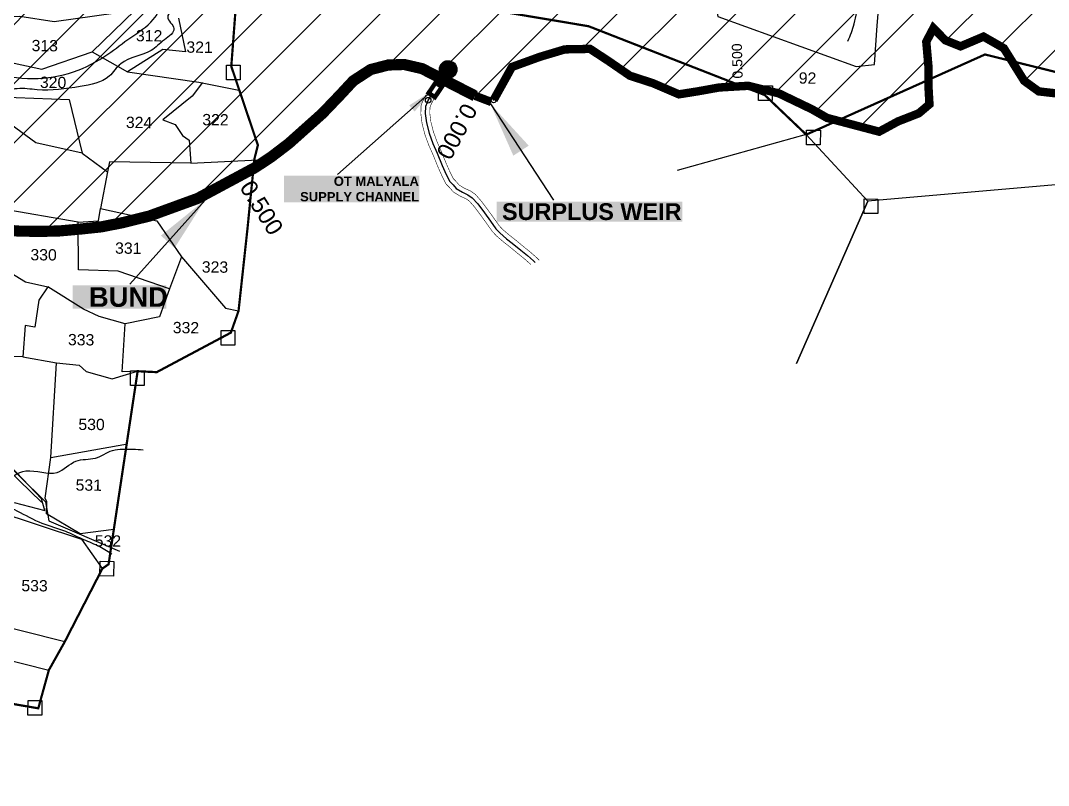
# Model space of a CAD drawing. Header units: inches. Extents: x 193816 to 219909, y 1622772 to 1631107.
# Drawn here: x 197395 to 199235, y 1625578 to 1626946 of the extents above; entities that cross this region are included whole.
import ezdxf
from ezdxf.enums import TextEntityAlignment as Align

# ---------------------------------------------------------------- set-up
doc = ezdxf.new("R2010")
doc.units = ezdxf.units.IN
doc.header["$LTSCALE"] = 15
doc.header["$MEASUREMENT"] = 0
doc.header["$PDMODE"] = 32
doc.header["$PDSIZE"] = 10
doc.linetypes.add('HIDDEN2', pattern=[0.1875, 0.125, -0.0625])
for name, color, linetype in [('CANAL1', 7, 'Continuous'), ('CSMark', 72, 'Continuous'), ('PLOT', 7, 'Continuous'), ('PLOT NO', 7, 'Continuous'), ('POINT', 2, 'Continuous'), ('RE REMARKS', 7, 'Continuous'), ('ROAD', 1, 'Continuous'), ('STREAM', 4, 'Continuous'), ('STRUCTURE', 5, 'Continuous'), ('text2', 7, 'Continuous'), ('Unknown_Line_Type', 7, 'Continuous'), ('VILLAGE BOUNADRY', 5, 'Continuous'), ('VILLAGE BOUNADRY STONES', 1, 'Continuous')]:
    doc.layers.add(name, color=color, linetype=linetype)
doc.styles.get("Standard").update_dxf_attribs({"font": 'arial.ttf'})
doc.dimstyles.get("Standard").update_dxf_attribs({"dimtxt": 0.18, "dimasz": 0.18, "dimexe": 0.18, "dimexo": 0.0625, "dimgap": 0.09, "dimtad": 0, "dimtih": 1, "dimtoh": 1, "dimdec": 4, "dimzin": 0, "dimdsep": 46, "dimtxsty": 'Standard', "dimcen": 0.09, "dimadec": 0, "dimazin": 0, "dimtfac": 1, "dimtdec": 4, "dimtofl": 0, "dimtmove": 0, "dimatfit": 3, "dimfxl": 1, "dimtolj": 1, "dimtzin": 0, "dimarcsym": 0})
pattern_1 = [(45, (2682.756347886287, -1241.586406576913), (-0.08838834764831845, 0.08838834764831845), [])]

msp = doc.modelspace()

# ---------------------------------------------------------------- hatches: boundary and pattern name
at = {"layer": 'text2'}
h = msp.add_hatch(dxfattribs=at)
h.set_pattern_fill('ANSI31', color=4, scale=600)
h.set_pattern_definition([(45, (7002.555933521682, -0.0525638647377491), (-53.03300858899106, 53.03300858899107), [])])
h.paths.add_polyline_path([(199944.9728088032, 1627854.746436135), (199906.7238088032, 1627898.036436135), (199871.3968088032, 1627949.874436135), (199853.3618088032, 1628008.593436135), (199855.8938088032, 1628062.441436135), (199897.3918088033, 1628104.393436135), (199965.0198088032, 1628145.237436135), (199996.3268088032, 1628271.946436135), (199936.5128088032, 1628298.239436135), (199874.4768088032, 1628378.040436135), (199834.8038088032, 1628413.545436135), (199794.3998088032, 1628427.962436135), (199712.7818088032, 1628396.891436135), (199682.0068088032, 1628381.950436135), (199614.8191933475, 1628383.380204964), (199561.9408088033, 1628421.610436135), (199495.5338088032, 1628519.420436135), (199464.8763214589, 1628508.286914836), (199461.7316086209, 1628463.104505784), (199494.7457717236, 1628375.119826514), (199593.7878516705, 1628280.850666787), (199667.9388088032, 1628200.503436135), (199634.0328088032, 1628141.149436135), (199624.4629248023, 1628113.727542991), (199558.4575228249, 1628066.267910527), (199475.1728088032, 1628055.535436135), (199395.4888088032, 1628059.058436135), (199357.5381271702, 1628055.672308892), (199338.0368088032, 1628038.060436135), (199319.4081769891, 1628004.314583938), (199279.3348088033, 1627990.805436135), (199194.1068088032, 1628001.600436135), (199171.6496565329, 1628005.397051082), (199153.1048088032, 1628012.259436135), (199116.2888088032, 1628055.232436135), (199093.9774599861, 1628097.084537411), (199066.0198088032, 1628124.881436135), (199014.1628088032, 1628144.105436135), (198956.5248088032, 1628153.522436135), (198866.4968088032, 1628177.825436135), (198795.9618088032, 1628215.483436135), (198716.0838088032, 1628253.889436135), (198653.7008088032, 1628256.451436135), (198589.7278088032, 1628303.713436135), (198522.8648088032, 1628343.001436135), (198477.5268088032, 1628371.907436135), (198442.7208088032, 1628393.047436135), (198375.1548088032, 1628434.110436135), (198314.0238088032, 1628488.607436135), (198225.7088088032, 1628493.150436135), (198170.5428088032, 1628489.549436135), (198088.7708088032, 1628496.296436135), (198019.8368088032, 1628513.712436135), (197962.6698088032, 1628534.817436135), (197906.9728088032, 1628551.040436135), (197855.0918088032, 1628574.972436135), (197689.8528088032, 1628624.407436135), (197623.0108088032, 1628645.201436135), (197601.4278088032, 1628678.661436135), (197532.7728088032, 1628762.313436135), (197414.9508088032, 1628792.324436135), (197318.3158088033, 1628836.725436135), (197154.6238088032, 1628873.671436135), (197018.8798088032, 1628884.331436135), (196901.4668088032, 1628897.751436135), (196832.7208088032, 1628986.601436135), (196711.3618088032, 1629052.183436135), (196557.7578088032, 1629096.893436135), (196537.2239917915, 1629097.484541862), (196489.6873302978, 1629099.635220314), (196442.7119030272, 1629087.388089788), (196370.2066637104, 1629048.60577017), (196354.8887764827, 1628999.617248066), (196354.6638088032, 1628944.694436135), (196387.0548088032, 1628851.544436135), (196436.0108088032, 1628816.435436135), (196437.9334295883, 1628803.813920003), (196484.9828088032, 1628677.276436135), (196507.3291611315, 1628613.247561345), (196468.9261670214, 1628553.1058977), (196422.6438088032, 1628539.642436135), (196293.1938088032, 1628584.965436135), (196179.4688088032, 1628612.808436135), (196109.5678088032, 1628645.162436135), (196023.1728088032, 1628696.576436135), (196008.0169620433, 1628717.783071471), (195967.5454657241, 1628724.851622935), (195905.9038088032, 1628703.387436135), (195887.0106062151, 1628689.490899355), (195846.9767170326, 1628673.236902354), (195788.4528088032, 1628670.610436135), (195736.8831124195, 1628711.371460197), (195681.8363101129, 1628706.995308972), (195635.5469722352, 1628688.86579069), (195615.3178088032, 1628655.814436135), (195637.7550666179, 1628597.562821376), (195674.7888088032, 1628553.909436135), (195671.7893578633, 1628499.80195814), (195627.7638088032, 1628455.273436135), (195547.5298088032, 1628447.206436135), (195500.4282979515, 1628444.248916269), (195472.4206224832, 1628413.147953798), (195465.6298088032, 1628368.677436135), (195496.1492451924, 1628326.842924521), (195494.7378088032, 1628279.082436135), (195475.2967943655, 1628256.81181136), (195429.1036563728, 1628238.34581628), (195400.4152132075, 1628224.982043659), (195382.6673578196, 1628209.18872499), (195344.5212214686, 1628167.85361239), (195353.6215423153, 1628125.460291691), (195369.0249860366, 1628099.533807288), (195383.7722237334, 1628077.905750508), (195409.5112193594, 1628039.269309107), (195456.3372297873, 1627972.114164489), (195541.8364127258, 1627846.253290001), (195653.5150639556, 1627681.098057495), (195744.6720282184, 1627548.623646598), (195848.4893067145, 1627396.675177226), (195937.9461938599, 1627265.219179851), (195956.3588518576, 1627241.901513522), (195977.9313690581, 1627221.363149448), (196098.2499980485, 1627127.466008466), (196227.6376153508, 1627027.90227013), (196266.5588607565, 1627006.963375637), (196701.0597645255, 1626821.25552322), (196885.7283387481, 1626742.016897268), (196948.1104846297, 1626716.311085401), (197003.0324317663, 1626692.949284564), (197063.9547955625, 1626666.175066104), (197129.6900191394, 1626639.042108307), (197212.1795784403, 1626602.770182905), (197247.1365698597, 1626591.294625117), (197283.6691925878, 1626582.547985944), (197316.6677999644, 1626576.907361552), (197352.2719914615, 1626572.202740232), (197391.8355246103, 1626569.147109091), (197430.8296363119, 1626568.617495002), (197464.0472519374, 1626569.412697277), (197502.8018873294, 1626572.885653384), (197539.414335494, 1626576.798587567), (197576.1328082128, 1626583.989778282), (197624.9425830787, 1626596.019751408), (197711.6411943713, 1626627.60072547), (197814.0674634657, 1626682.593688724), (197842.7112862588, 1626701.414712717), (197874.7986555754, 1626725.887687657), (197934.7856289999, 1626779.4599494), (197966.6589024021, 1626812.718425314), (197990.1087501252, 1626837.930750896), (198021.2779222411, 1626858.170523546), (198052.5060423717, 1626866.247528977), (198081.1764736436, 1626867.216925856), (198113.309691416, 1626859.786119918), (198208.3388088032, 1626810.947436135), (198274.1968088032, 1626862.803436135), (198324.5258088032, 1626881.027436135), (198368.7598088032, 1626894.230436135), (198413.8738088032, 1626895.134436135), (198446.9958088032, 1626873.444436135), (198485.2998088032, 1626847.081436135), (198526.5428088032, 1626833.713436135), (198572.9538088032, 1626813.832436135), (198606.8608088032, 1626819.205436135), (198644.9898088032, 1626826.046436135), (198696.9408088033, 1626829.060436135), (198752.1018088032, 1626815.438436135), (198811.3828088032, 1626786.943436135), (198838.2338088032, 1626771.612436135), (198931.3828088032, 1626747.017436135), (198965.2628088032, 1626765.431436135), (199002.2658088032, 1626779.840436135), (199021.4688088032, 1626796.049436135), (199019.7698088032, 1626825.918436135), (199019.5428088032, 1626864.743436135), (199015.7538088032, 1626907.941436135), (199028.5058088032, 1626932.184436135), (199049.5998088032, 1626910.678436135), (199077.0418088032, 1626899.642436135), (199118.2638088032, 1626917.111436135), (199154.6398088032, 1626896.232436135), (199190.9508088032, 1626837.969436135), (199217.0768088032, 1626819.067436135), (199271.8548088032, 1626812.856436135), (199310.2208088032, 1626802.459436135), (199344.3058088032, 1626799.418436135), (199419.5608088032, 1626804.350436135), (199449.7648088032, 1626873.915436135), (199423.6788088032, 1626915.844436135), (199433.0468088033, 1626957.123436135), (199458.8198088032, 1626979.770436135), (199488.8868088032, 1626991.806436135), (199544.2308088032, 1627013.938436135), (199577.0848088033, 1627034.704436135), (199607.2568088032, 1627050.354436135), (199625.5958088032, 1627058.926436135), (199657.6038088033, 1627062.630436135), (199688.7318088032, 1627063.005436135), (199723.6318088032, 1627059.415436135), (199744.3628088032, 1627070.313436135), (199756.6248088032, 1627088.696436135), (199800.2268088032, 1627137.987436135), (199884.9008088032, 1627206.727436135), (199933.3668088032, 1627179.836436135), (199967.2868088032, 1627235.457436135), (200060.2838088032, 1627302.908436135), (200111.5458088032, 1627313.343436135), (200209.9508088032, 1627313.609436135), (200260.9178088032, 1627385.029436135), (200324.8838088032, 1627464.161436135), (200312.4388088032, 1627509.963436135), (200275.7368088032, 1627571.411436135), (200247.5088088032, 1627621.953436135), (200214.6533131675, 1627651.691586709), (200144.8298088032, 1627703.448436135), (200072.1988088032, 1627744.385436135), (200025.4328088032, 1627776.865436135), (199978.6288088032, 1627825.208436135)])
h = msp.add_hatch(dxfattribs=at)
h.set_pattern_fill('ANSI31', color=6)
h.set_pattern_definition(pattern_1)
edge = h.paths.add_edge_path(flags=17)
edge.add_arc((198160.7563478863, 1626858.413593423), 12.2644155893178, 0, 360)
edge = h.paths.add_edge_path()
edge.add_arc((198160.7563478863, 1626858.413593423), 15.66461677285683, 0, 360)
h = msp.add_hatch(dxfattribs=at)
h.set_pattern_fill('ANSI31', color=6)
h.set_pattern_definition(pattern_1)
edge = h.paths.add_edge_path()
edge.add_arc((198160.7563478863, 1626858.413593423), 15.66461677285683, 0, 360)

# ---------------------------------------------------------------- linework, layer by layer
at = {"color": 5, "const_width": 15, "elevation": 281.113}
msp.add_lwpolyline([(199272.516, 1626812.909), (199217.738, 1626819.12), (199191.612, 1626838.022), (199155.301, 1626896.285), (199118.925, 1626917.164), (199077.703, 1626899.695), (199050.261, 1626910.731), (199029.167, 1626932.237), (199016.415, 1626907.994), (199020.204, 1626864.796), (199020.431, 1626825.971), (199022.13, 1626796.102), (199002.927, 1626779.893), (198965.924, 1626765.484), (198932.044, 1626747.07), (198838.895, 1626771.665), (198812.044, 1626786.996), (198752.763, 1626815.491), (198697.602, 1626829.113), (198645.651, 1626826.099), (198607.522, 1626819.258), (198573.615, 1626813.885), (198527.204, 1626833.766), (198485.961, 1626847.134), (198447.657, 1626873.497), (198414.535, 1626895.187), (198369.421, 1626894.283), (198325.187, 1626881.08), (198274.858, 1626862.856), (198242.0551896971, 1626803.751497019), (198242.0551896971, 1626803.751497019), (198242.0551896971, 1626803.751497019)], dxfattribs=at)
at = {"color": 5, "elevation": 281.113}
msp.add_lwpolyline([(199272.516, 1626812.909, 8, 8, 0), (199217.738, 1626819.12, 8, 8, 0), (199191.612, 1626838.022, 8, 8, 0), (199155.301, 1626896.285, 8, 8, 0), (199118.925, 1626917.164, 8, 8, 0), (199077.703, 1626899.695, 8, 8, 0), (199050.261, 1626910.731, 8, 8, 0), (199029.167, 1626932.237, 8, 8, 0), (199016.415, 1626907.994, 8, 8, 0), (199020.204, 1626864.796, 8, 8, 0), (199020.431, 1626825.971, 8, 8, 0), (199022.13, 1626796.102, 8, 8, 0), (199002.927, 1626779.893, 8, 8, 0), (198965.924, 1626765.484, 8, 8, 0), (198932.044, 1626747.07, 8, 8, 0), (198838.895, 1626771.665, 8, 8, 0), (198812.044, 1626786.996, 8, 8, 0), (198752.763, 1626815.491, 8, 8, 0), (198697.602, 1626829.113, 8, 8, 0), (198645.651, 1626826.099, 8, 8, 0), (198607.522, 1626819.258, 8, 8, 0), (198573.615, 1626813.885, 8, 8, 0), (198527.204, 1626833.766, 8, 8, 0), (198485.961, 1626847.134, 8, 8, 0), (198447.657, 1626873.497, 8, 8, 0), (198414.535, 1626895.187, 8, 8, 0), (198369.421, 1626894.283, 8, 8, 0), (198325.187, 1626881.08, 8, 8, 0), (198274.858, 1626862.856, 8, 8, 0), (198242.0551896971, 1626803.751497019, 8, 8, 0), (198242.0551896971, 1626803.751497019, 8, 8, 0), (198242.0551896971, 1626803.751497019, 0, 0, 0)], format="xyseb", dxfattribs=at)
at = {"color": 1}
for const_width in [20, 15]:
    msp.add_lwpolyline([(198209, 1626811), (198113.9708826128, 1626859.838683782), (198081.8376648404, 1626867.269489721), (198053.1672335684, 1626866.300092841), (198021.9391134379, 1626858.223087411), (197990.769941322, 1626837.983314761), (197967.3200935989, 1626812.770989179), (197935.4468201967, 1626779.512513264), (197875.4598467721, 1626725.940251522), (197843.3724774556, 1626701.467276582), (197814.7286546624, 1626682.646252588), (197712.302385568, 1626627.653289334), (197625.6037742755, 1626596.072315273), (197576.7939994095, 1626584.042342146), (197540.0755266908, 1626576.851151432), (197503.4630785262, 1626572.938217249), (197464.7084431342, 1626569.465261142), (197431.4908275086, 1626568.670058866), (197392.4967158071, 1626569.199672956), (197352.9331826582, 1626572.255304096)], dxfattribs=dict(at, const_width=const_width))
at = {"color": 5, "const_width": 8}
msp.add_lwpolyline([(198149.3196612278, 1626827.094618308), (198136.8547089268, 1626808.696854697), (198125.6689778226, 1626816.275471729), (198138.1339301239, 1626834.67323534)], close=True, dxfattribs=at)
msp.add_lwpolyline([(198149.3196612278, 1626827.094618308), (198136.8547089268, 1626808.696854697), (198125.6689778226, 1626816.275471729), (198138.1339301239, 1626834.67323534)], close=True, dxfattribs=at)
at = {"color": 152, "const_width": 15}
msp.add_lwpolyline([(198237.8983124373, 1626800.158755562), (198209.354421922, 1626811.060335861)], dxfattribs=at)
at = {"color": 3}
for p in [(199024.4167652682, 1626923.206264382, 281.113), (199059.23451226, 1626907.122236743, 281.113), (199105.4116059102, 1626911.437313247, 281.113), (198352.8568026705, 1626889.33890502, 281.113), (198402.1281186338, 1626894.938389352, 281.113), (199149.5604841217, 1626899.579926078, 281.113), (198305.3250719821, 1626873.888047523, 281.113), (198445.9827208515, 1626874.593404647, 281.113), (199019.2819762727, 1626875.307897855, 281.113), (198022.6829323143, 1626858.415472642), (198120.0584963373, 1626856.710052792), (198266.318667672, 1626847.469727044, 281.113), (198487.3871218521, 1626846.67175436, 281.113), (199178.2459357057, 1626859.468586544, 281.113), (198534.6898750013, 1626830.559288641, 281.113), (198680.1788737342, 1626828.10217629, 281.113), (198209, 1626811), (198581.1745170224, 1626815.082902644, 281.113), (198630.4791934581, 1626823.376916322, 281.113), (198729.2003343945, 1626821.309796448, 281.113), (199020.4663278478, 1626825.349924376, 281.113), (199211.6474386347, 1626823.526483615, 281.113), (197948.1985909669, 1626792.818472011), (198242.0551896971, 1626803.751497019, 281.113), (198775.952603403, 1626804.344296183, 281.113), (198820.6896229991, 1626782.059645816, 281.113), (199006.3081267391, 1626782.746964657, 281.113), (198866.9689891221, 1626764.252362586, 281.113), (198960.7701079201, 1626762.682826188, 281.113), (198915.3122122384, 1626751.487850111, 281.113), (197874.5504420732, 1626725.246650305), (197791.3679269191, 1626670.103809583), (197702.6627694723, 1626624.141947442), (197608.1385737276, 1626591.76772887), (197410.1494121418, 1626568.959915816), (197509.9457078199, 1626573.631044498)]:
    msp.add_point(p, dxfattribs=at)
at = {"color": 5}
msp.add_point((197791.3679269191, 1626670.103809583), dxfattribs=at)
at = {"layer": 'CANAL1', "color": 200, "const_width": 1}
for points in [[(198120.9049136778, 1626813.257263717), (198115.5224171201, 1626802.451531551), (198112.1659612629, 1626793.899422445), (198111.7299569677, 1626779.35496002), (198113.9694308591, 1626761.576809235), (198119.0859266139, 1626741.769697358), (198125.8975118002, 1626723.116829541), (198133.5731546653, 1626705.733323639), (198142.5380945431, 1626683.697136881), (198150.0147074486, 1626666.832828577), (198156.9005835309, 1626653.465000803), (198163.5642605943, 1626646.591088352), (198169.7096834164, 1626639.415311823), (198182.3752327472, 1626631.647950259), (198192.2355773379, 1626627.260241916), (198198.5579365299, 1626622.917856728), (198207.44553673, 1626612.846952513), (198219.0870970501, 1626597.388276677), (198229.7772609909, 1626582.498173703), (198239.9941378261, 1626568.202002725), (198247.3269829515, 1626560.423126493), (198260.2445601106, 1626549.412333986), (198270.4488727989, 1626541.450366748), (198285.6567788097, 1626528.907146007), (198297.6954211989, 1626519.154216111), (198307.8489379364, 1626510.206084928), (198308.5087407507, 1626509.554500316)], [(198135.2265313176, 1626806.1234521), (198130.1586228676, 1626795.949277205), (198128.0754858645, 1626790.64153127), (198127.7600690489, 1626780.119689921), (198129.7163439083, 1626764.589725691), (198134.3825030577, 1626746.525968632), (198140.7464796252, 1626729.098833764), (198148.3049203244, 1626711.980762899), (198157.2653413184, 1626689.955683741), (198164.4524079257, 1626673.7444784), (198170.0387786563, 1626662.899432553), (198175.3957615189, 1626657.373439794), (198180.2227713317, 1626651.737123999), (198189.8421450025, 1626645.837880992), (198200.0828429033, 1626641.280921019), (198209.2461823954, 1626634.98726568), (198219.8530132004, 1626622.968230772), (198231.9779486714, 1626606.867687389), (198242.7846212165, 1626591.815302046), (198252.3808238631, 1626578.387621945), (198258.3706774673, 1626572.033426672), (198270.3601785659, 1626561.813715403), (198280.462230369, 1626553.931537745), (198295.7831223194, 1626541.295128134), (198308.0251121037, 1626531.377459323), (198318.768386507, 1626521.909584183), (198323.8236014923, 1626516.917334648)]]:
    msp.add_lwpolyline(points, dxfattribs=at)
at = {"layer": 'CANAL1', "color": 1, "linetype": 'HIDDEN2', "ltscale": 4, "const_width": 1}
msp.add_lwpolyline([(198128.0657224977, 1626809.690357908), (198122.8405199939, 1626799.200404378), (198120.1207235637, 1626792.270476857), (198119.7450130083, 1626779.73732497), (198121.8428873837, 1626763.083267463), (198126.7342148358, 1626744.147832995), (198133.3219957127, 1626726.107831652), (198140.9390374949, 1626708.857043269), (198149.9017179307, 1626686.826410311), (198157.2335576871, 1626670.288653489), (198163.4696810936, 1626658.182216678), (198169.4800110566, 1626651.982264073), (198174.966227374, 1626645.576217911), (198186.1086888749, 1626638.742915625), (198196.1592101206, 1626634.270581467), (198203.9020594627, 1626628.952561204), (198213.6492749652, 1626617.907591642), (198225.5325228607, 1626602.127982033), (198236.2809411037, 1626587.156737874), (198246.1874808446, 1626573.294812335), (198252.8488302094, 1626566.228276582), (198265.3023693383, 1626555.613024695), (198275.455551584, 1626547.690952246), (198290.7199505646, 1626535.101137071), (198302.8602666513, 1626525.265837717), (198313.3086622217, 1626516.057834556), (198316.1661711215, 1626513.235917482)], dxfattribs=at)
msp.add_lwpolyline([(198128.0657224977, 1626809.690357908), (198122.8405199939, 1626799.200404378), (198120.1207235637, 1626792.270476857), (198119.7450130083, 1626779.73732497), (198121.8428873837, 1626763.083267463), (198126.7342148358, 1626744.147832995), (198133.3219957127, 1626726.107831652), (198140.9390374949, 1626708.857043269), (198149.9017179307, 1626686.826410311), (198157.2335576871, 1626670.288653489), (198163.4696810936, 1626658.182216678), (198169.4800110566, 1626651.982264073), (198174.966227374, 1626645.576217911), (198186.1086888749, 1626638.742915625), (198196.1592101206, 1626634.270581467), (198203.9020594627, 1626628.952561204), (198213.6492749652, 1626617.907591642), (198225.5325228607, 1626602.127982033), (198236.2809411037, 1626587.156737874), (198246.1874808446, 1626573.294812335), (198252.8488302094, 1626566.228276582), (198265.3023693383, 1626555.613024695), (198275.455551584, 1626547.690952246), (198290.7199505646, 1626535.101137071), (198302.8602666513, 1626525.265837717), (198313.3086622217, 1626516.057834556), (198316.1661711215, 1626513.235917482)], dxfattribs=at)
at = {"layer": 'PLOT'}
for points in [[(198067.5305115524, 1626993.470142405), (198078.6165098018, 1627004.765244396), (198198.9510090433, 1627041.524423402), (198304.6209027617, 1627041.169532658), (198500.2586853447, 1627030.73389966), (198509.6000022423, 1627078.961280458), (198553.9267856625, 1627105.138848097), (198622.0938810249, 1627064.420544086), (198643.3918880003, 1626953.388073295), (198891.1752095072, 1626863.4011314), (198923.9631034599, 1626867.366128194), (198928.3051932081, 1626936.742418219), (198941.0310339668, 1627086.412980389)], [(197523.3632592437, 1626889.680782999), (197599.7424116659, 1626963.707112974), (197630.3864275821, 1627002.893168922), (197623.5434332272, 1627065.386104353)], [(197599.7424116659, 1626963.707112974), (197455.1571760636, 1626943.315169919), (197393.876406823, 1626953.146742416), (197243.6079930181, 1626950.148885239), (197237.973767749, 1626936.955859982)], [(197677.6954966285, 1626950.380723151), (197690.4107487114, 1626889.995090022), (197650.0457830969, 1626893.91743905), (197586.4980681995, 1626854.197005818), (197714.5455796309, 1626835.404799343), (197788.9640096899, 1626820.451514434)], [(197319.8463603453, 1626883.243778578), (197433.1064036168, 1626858.630130308), (197523.3632592437, 1626889.680782999), (197586.4980681995, 1626854.197005818)], [(197207.1786663614, 1626838.909819301), (197323.3792665674, 1626810.730314035), (197482.424817175, 1626804.450652643), (197505.7200046726, 1626708.37011436), (197551.0657995078, 1626674.98972317)], [(197721.1892563626, 1626834.866190245), (197702.4356398721, 1626810.847013569), (197649.7825744604, 1626768.174418312), (197672.0240239974, 1626759.893147825), (197685.1329181909, 1626740.3117183), (197696.9224515985, 1626731.656782124), (197700.3420743848, 1626690.632063838), (197820.5546580317, 1626696.590032643)], [(197498.4719236291, 1626584.96584092), (197360.3058110381, 1626609.177864984), (197361.4638862322, 1626532.292240282), (197313.0882018664, 1626539.402408607), (197264.4436234016, 1626567.869171889), (197258.9691591238, 1626591.174135354), (197221.5115889934, 1626597.70441754), (197226.0557278737, 1626625.658084667), (197238.6188216166, 1626701.298711516), (197247.6430674618, 1626750.563159532), (197194.8479580295, 1626791.882372161), (197173.6377166045, 1626808.695677362), (197136.6996771888, 1626770.614775326), (197065.1180033663, 1626784.592276921), (196945.4727045408, 1626830.108119956)], [(197505.7200046726, 1626708.37011436), (197422.4013476611, 1626727.400722239), (197377.5972091152, 1626760.101232496), (197316.6315382306, 1626742.182556994), (197247.6430674618, 1626750.563159532)], [(197700.3420743848, 1626690.632063838), (197554.5638876708, 1626692.987413386), (197551.0657995078, 1626674.98972317), (197538.0873387891, 1626609.632335561), (197639.5051109792, 1626587.300934678), (197683.5721555331, 1626523.385499435), (197761.9932347574, 1626431.04825048), (197785.470920886, 1626426.492899272)], [(197662.123685005, 1626466.176527898), (197570.2904818099, 1626497.433322575), (197499.0771978654, 1626500.018473902), (197498.4719236291, 1626584.96584092), (197534.5900379904, 1626587.464610198), (197538.0873387891, 1626609.632335561)], [(197683.5721555331, 1626523.385499435), (197662.123685005, 1626466.176527898), (197644.0635016477, 1626415.578023585), (197582.7244258189, 1626403.019434687)], [(197266.0491159736, 1626508.937600055), (197322.0358890091, 1626499.40375591), (197359.4922719437, 1626506.105728507), (197403.925881487, 1626478.654082128), (197444.36628556, 1626469.692887835)], [(197604.8549158368, 1626318.54068451), (197576.9229995526, 1626317.376012205), (197582.7244258189, 1626403.019434687), (197535.9357188719, 1626416.655733134), (197508.2009090524, 1626429.522237568), (197444.36628556, 1626469.692887835), (197428.2975905787, 1626445.529005433), (197421.0898960838, 1626397.546761785), (197403.8122734789, 1626400.057439839), (197399.463340962, 1626344.429640754), (197459.7016517267, 1626333.703326472)], [(197155.6832377057, 1626351.764763957), (197432.5340003627, 1626084.357967668)], [(197399.463340962, 1626344.429640754), (197173.8783430157, 1626351.182499363)], [(197562.0891572642, 1626035.247614058), (197501.901845915, 1626027.917280599), (197441.8367584706, 1626063.656577659), (197442.0402536254, 1626084.75050407), (197439.1701863052, 1626091.22416899), (197449.2673424303, 1626164.270001889), (197459.7016517267, 1626333.703326472), (197500.1299216878, 1626329.504322688), (197512.6283129341, 1626317.956805042), (197559.1294792917, 1626304.909259745), (197604.8549158368, 1626318.54068451)], [(197449.2673424303, 1626164.270001889), (197586.7730612985, 1626188.918921741)], [(197383.8503533724, 1626083.461531449), (197438.7753979921, 1626069.545471266), (197432.7340088423, 1626090.141467344), (197353.1452206599, 1626173.338143232)], [(197172.7741377171, 1625577.531039332), (197144.9305377214, 1625639.915359436), (197131.1886237019, 1625765.920950846), (197117.7586657596, 1625866.524909721), (197114.4582992016, 1625919.589493003), (197112.3244657321, 1625941.584977817), (197114.9261027196, 1626027.806195254), (197260.845865654, 1626068.67629565), (197334.6967639587, 1626094.040726334), (197348.8301660026, 1626069.585501934), (197504.4475779362, 1626018.223756022), (197541.6530033299, 1625965.356637375)], [(196930.0580645686, 1625937.636674825), (196968.6428213557, 1625866.573744033), (197117.7586657596, 1625866.524909721), (197445.9356573942, 1625783.782519213)], [(197474.4574215239, 1625834.631317141), (197314.9565288125, 1625874.170504539), (197114.4582992016, 1625919.589493003)]]:
    msp.add_lwpolyline(points, dxfattribs=at)
at = {"layer": 'POINT'}
msp.add_point((198124.9034946306, 1626803.341967898), dxfattribs=at)
at = {"layer": 'ROAD'}
msp.add_lwpolyline([(196916.0090717979, 1626767.630434163), (196939.5416220746, 1626676.644169256), (196996.3248544521, 1626585.157907784), (197048.3092240071, 1626498.2951766), (197060.2692354054, 1626449.604743711), (197078.7707401256, 1626417.840447737), (197087.7915250316, 1626357.38051498), (197147.0110371134, 1626356.809218601), (197178.9491515342, 1626340.252534353), (197393.4949373016, 1626130.910768216), (197439.870677036, 1626084.88382193), (197445.9449917742, 1626050.840483988), (197572.2777184, 1625996.845441189)], dxfattribs=at)
at = {"layer": 'STREAM'}
for points in [[(198876.2850487899, 1626909.057085688), (198887.4843419527, 1626939.990828566), (198898.7781400799, 1626980.726318494), (198913.8028684354, 1627012.712320769), (198913.6308134436, 1627051.380054286), (198927.5445646003, 1627081.198426221), (198911.3944544254, 1627102.0487297), (198891.4556284333, 1627125.658574899), (198864.2165969613, 1627127.010536782), (198839.2047736272, 1627133.242352232), (198816.3203999236, 1627134.007701874), (198785.2873990923, 1627137.574633161), (198747.5253880758, 1627121.601162365), (198700.9436894589, 1627095.365494205), (198664.376761185, 1627090.272337387), (198649.9719160697, 1627122.542270174), (198628.780328218, 1627129.281813311), (198611.9380915546, 1627134.890213531), (198568.9969852681, 1627132.114550521), (198545.8868514606, 1627134.477675625), (198520.126093507, 1627128.519673958), (198474.4285348758, 1627120.827865706), (198414.4737273349, 1627100.646562689), (198374.6228880939, 1627099.532888193), (198354.8403850522, 1627091.591074881), (198332.1746860499, 1627089.01046587), (198306.8340044697, 1627082.192372832), (198265.2594538177, 1627080.025227162), (198239.1261023211, 1627079.849298151), (198208.647317981, 1627073.294772316), (198186.9764836919, 1627069.437514721), (198158.2523773608, 1627067.146399572), (198125.2468364559, 1627065.110628399), (198110.094177953, 1627070.82124521), (198068.8266948357, 1627078.281934243), (198037.1206356146, 1627064.218420449), (198018.8312146357, 1627055.620143242), (198006.7383977113, 1627045.46396739), (197981.523076101, 1627037.276598666), (197961.5243416323, 1627029.122851365), (197934.2973928881, 1627026.603272993), (197904.9142702752, 1627022.606396597), (197882.6422241403, 1627023.035277186), (197846.3131277954, 1627031.732424532), (197815.4411053153, 1627028.819991113), (197793.8301399416, 1627031.168633027), (197772.3900416734, 1627029.021288906), (197757.9170442475, 1627038.577667764), (197740.9245889332, 1627043.238894653), (197725.5928594366, 1627052.58955835), (197699.4222942708, 1627048.561669535), (197687.053376807, 1627031.987639621), (197669.9560571228, 1627013.747085655), (197675.9980654694, 1626974.831572417), (197658.6452896445, 1626952.313124069), (197669.7983242437, 1626931.659856793), (197652.6824244427, 1626911.493322669), (197629.3257854151, 1626892.364612721), (197574.6902161072, 1626868.493695692), (197553.914791412, 1626846.43632652), (197502.0523639581, 1626827.804531636), (197424.8856465245, 1626821.914428822), (197389.3492733319, 1626823.969391069), (197357.6308520251, 1626822.135222923), (197335.6514220681, 1626830.693937649), (197327.5840301036, 1626829.70166458), (197293.8456885939, 1626840.513998064), (197273.5631320128, 1626847.34420348), (197249.5818258225, 1626848.217613456), (197238.420533305, 1626868.01488041), (197207.4664155461, 1626878.800354216), (197183.7097392668, 1626886.833071889), (197152.4779928339, 1626913.244498652), (197121.4005440369, 1626933.447918693), (197092.451142136, 1626963.829323768), (197064.2450007011, 1626987.377005468), (197035.2976404789, 1627005.112928775), (197021.6819850362, 1627014.143744662), (197007.7641938113, 1627062.882863141), (196984.5087476451, 1627102.470273485), (196968.7769872393, 1627145.951680066), (196939.7380444577, 1627189.702353172), (196922.0523468149, 1627238.477800442), (196911.1977811434, 1627287.028626414), (196882.5905038042, 1627340.016904032), (196871.7060569243, 1627383.592418387), (196855.4226870051, 1627400.179319174), (196829.2453431209, 1627420.96911633), (196809.5908121181, 1627452.256157948), (196790.9328252139, 1627471.261974939), (196756.1854058504, 1627491.449860028), (196730.0740975384, 1627519.084780915), (196723.5642697053, 1627590.001094892), (196730.6065501893, 1627609.785851258), (196748.3379982642, 1627634.780189614), (196764.0658626482, 1627667.145783962), (196774.945386465, 1627694.081546213), (196805.9133730686, 1627743.756782938), (196814.4960102313, 1627778.460039221), (196843.5664031085, 1627808.985476709), (196863.9445017382, 1627826.245573095), (196879.5048960092, 1627876.754016212)], [(196957.44444058, 1627164.089234712), (196981.7535805615, 1627166.061079665), (196990.8365114997, 1627153.838417073), (196996.0833601765, 1627125.472668849), (197013.2019054685, 1627106.921074306), (197027.6557831038, 1627079.20197122), (197053.6031623562, 1627057.823642251), (197062.5618882058, 1627032.731652405), (197081.8281134777, 1627007.907947948), (197115.103127396, 1626985.523220899), (197161.1587603189, 1626952.718773483), (197210.9633687647, 1626915.622314024), (197288.5533069233, 1626870.746315705), (197339.9098445041, 1626853.335356403), (197417.4581714757, 1626842.290836241), (197490.0743943576, 1626854.093082567), (197551.4707013377, 1626885.493187289), (197592.4742246465, 1626915.698800658), (197632.8981684346, 1626947.668971211), (197646.8369146441, 1626980.997836101), (197641.013730871, 1627025.91693925), (197689.2968543376, 1627066.522750604), (197764.5990282371, 1627089.698698865), (197828.3407562172, 1627097.173802011), (197874.1277043755, 1627074.668350551), (197905.4040200601, 1627073.998902062), (197919.8800821675, 1627086.729754997), (198009.3823135178, 1627114.245509638), (198066.2881119023, 1627137.966631788), (198102.9718010983, 1627163.721493903), (198127.6286189863, 1627201.727439645), (198164.2838771307, 1627224.540731651), (198201.6468231503, 1627244.405372703), (198228.8444244064, 1627313.170582271), (198242.1393856654, 1627356.066616076), (198254.6451271563, 1627393.454318192), (198267.8585028893, 1627427.893349315), (198286.5209171526, 1627454.925253484), (198291.3195081977, 1627492.295998613), (198317.78432412, 1627526.974935205), (198361.3712858964, 1627543.469965356), (198413.2803364603, 1627545.175571855), (198445.38483728, 1627554.059071477), (198469.0502459438, 1627565.598105385), (198546.2279211667, 1627592.43322999), (198569.4894965257, 1627619.904989193), (198611.2200575623, 1627666.295773675), (198641.4819363488, 1627713.073118304), (198661.726337077, 1627751.489353899), (198677.7878795404, 1627775.972247952), (198687.9331098151, 1627797.570372862), (198695.4740280319, 1627816.251797999)], [(199433.1337557174, 1626942.251198815), (199407.5010683742, 1626967.987506663), (199392.5431221675, 1626988.818556216), (199367.001815245, 1627036.596252971), (199353.9850422926, 1627067.0131319), (199328.7576511059, 1627096.439600916), (199316.0178931027, 1627117.249251388), (199311.8488225313, 1627144.994932075), (199284.5137608123, 1627185.893315322), (199261.0493211129, 1627206.437018678), (199206.9671127189, 1627195.87656226), (199172.4893587537, 1627186.235207266), (199144.719566484, 1627182.070236282), (199105.6495755827, 1627194.637547939), (199078.0543882518, 1627208.571797716), (199016.8758233543, 1627218.144560784), (198972.370005613, 1627203.797669464), (198927.4339481519, 1627183.175014014), (198908.117198855, 1627173.756808502), (198849.0018240191, 1627178.02117136), (198807.610307269, 1627179.898095439), (198795.9181920565, 1627155.999500246), (198789.0534956309, 1627134.270748346)], [(197558.3955394005, 1625991.438411508), (197533.7267502825, 1626006.046313622), (197505.0824006311, 1626018.537047464), (197476.085418752, 1626031.749703857), (197434.1558927918, 1626046.164851357), (197389.4228477577, 1626068.151254691), (197354.0064031258, 1626086.814549949), (197337.9177609803, 1626096.310198362), (197274.0561269596, 1626073.575188727), (197205.7376630456, 1626057.337912361), (197159.2511762335, 1626046.649682021), (197094.0242225878, 1626031.472053771), (197041.5262981768, 1626031.26000623), (196971.1360342116, 1626077.204266311), (196928.4037718076, 1626099.228929346), (196896.8168872133, 1626109.661360285), (196814.1680489661, 1626152.131400042), (196789.7583271329, 1626156.318613027), (196773.0372463258, 1626174.801552301)], [(196956.5463927623, 1626093.431741575), (196969.523074289, 1626084.983218513), (196995.7232577906, 1626070.333314826), (197035.5146738486, 1626040.930227767), (197091.5564860372, 1626039.039844058), (197204.2737365883, 1626063.149289055), (197222.0950854892, 1626066.80159178), (197238.3477052671, 1626094.539254826), (197282.2184505475, 1626114.586948565), (197363.2326907273, 1626121.553220445), (197404.8370355496, 1626140.048116018), (197460.6472702321, 1626137.485105194), (197494.3876196665, 1626157.630527845), (197529.1569322596, 1626163.182803853), (197559.9056086072, 1626176.608434635), (197578.3914711174, 1626179.129564972), (197614.6292972831, 1626178.105113976)]]:
    msp.add_spline(points, degree=3, dxfattribs=at)
at = {"layer": 'text2', "color": 6}
for radius in [15.66461677285683, 15.66461677285683, 12.2644155893178, 12.2644155893178]:
    msp.add_circle((198160.7563478863, 1626858.413593423), radius, dxfattribs=at)
at = {"layer": 'Unknown_Line_Type', "color": 2}
msp.add_lwpolyline([(198128.066, 1626809.69), (198122.841, 1626799.2), (198120.121, 1626792.27), (198119.745, 1626779.737), (198121.843, 1626763.083), (198126.734, 1626744.148), (198133.322, 1626726.108), (198140.939, 1626708.857), (198149.902, 1626686.826), (198157.234, 1626670.289), (198163.47, 1626658.182), (198169.48, 1626651.982), (198174.966, 1626645.576), (198186.109, 1626638.743), (198196.159, 1626634.271), (198203.902, 1626628.953), (198213.649, 1626617.908), (198225.533, 1626602.128), (198236.281, 1626587.157), (198246.187, 1626573.295), (198252.849, 1626566.228), (198265.302, 1626555.613), (198275.456, 1626547.691), (198290.72, 1626535.101), (198302.86, 1626525.266), (198313.309, 1626516.058), (198316.1663500828, 1626513.23600352)], dxfattribs=at)
at = {"layer": 'VILLAGE BOUNADRY', "const_width": 4}
msp.add_lwpolyline([(199420.9332610852, 1626810.998560706), (199121.5279762593, 1626885.174862522), (198801.5546542527, 1626741.800095519), (198727.3839402278, 1626812.493247001), (198411.958317888, 1626935.723131332), (198067.5305115524, 1626993.470142405), (197870.2216930001, 1627008.979665195), (197783.8855484469, 1627015.501061189), (197772.4842521611, 1626863.830989227), (197820.1057919223, 1626722.939547633), (197813.8595261233, 1626698.43551333), (197801.5686236344, 1626574.669613201), (197785.470920886, 1626426.492899272), (197771.7604367828, 1626387.543660357), (197639.0647574539, 1626316.878330569), (197604.8549158368, 1626318.54068451), (197552.8526447428, 1625973.250599336), (197541.6530033299, 1625965.356637375), (197474.4574215239, 1625834.631317141), (197445.9356573942, 1625783.782519213), (197427.0344272392, 1625715.503224516), (197284.000000001, 1625740)], dxfattribs=at)
at = {"layer": 'VILLAGE BOUNADRY'}
msp.add_lwpolyline([(199261.4820806356, 1626653.411486782), (198912.0952661518, 1626622.852986309), (198784.3254477193, 1626332.295744919), (198912.0952661518, 1626622.852986309), (198801.5546542527, 1626741.800095519), (198570.324299985, 1626677.722260597)], dxfattribs=at)
at = {"layer": 'VILLAGE BOUNADRY STONES'}
for points in [[(197763.8855364397, 1626866.037781404), (197788.5434330539, 1626865.799904283), (197788.2908950541, 1626839.622288454), (197763.6329984398, 1626839.860165576)], [(198716.4197175467, 1626829.217678617), (198741.0776141609, 1626828.979801496), (198740.825076161, 1626802.802185668), (198716.1671795468, 1626803.040062789)], [(198802.1904860001, 1626749.876673976), (198826.8483826143, 1626749.638796855), (198826.5958446144, 1626723.461181027), (198801.9379480002, 1626723.699058148)], [(198905.224438215, 1626626.848645727), (198929.8823348298, 1626626.610768605), (198929.6297968298, 1626600.433152772), (198904.971900215, 1626600.671029894)], [(197754.3416396785, 1626391.416842826), (197778.9995362927, 1626391.178965705), (197778.7469982928, 1626365.001349872), (197754.0891016786, 1626365.239226993)], [(197592.1202648401, 1626319.391977399), (197616.7781614543, 1626319.154100278), (197616.5256234544, 1626292.976484445), (197591.8677268401, 1626293.214361566)], [(197537.508388878, 1625978.547119834), (197562.1662854922, 1625978.309242713), (197561.9137474924, 1625952.131626885), (197537.2558508782, 1625952.369504006)], [(197408.8451667266, 1625729.566642547), (197433.5030633408, 1625729.328765426), (197433.250525341, 1625703.151149593), (197408.5926287267, 1625703.389026714)]]:
    msp.add_lwpolyline(points, close=True, dxfattribs=at)

# ---------------------------------------------------------------- texts
at = {"layer": 'CSMark', "color": 1}
for s, height, rotation, p in [('0.500', 17.99999999999998, 91.49008539487895, (198678.8550787414, 1626842.072868536, 96)), ('0.000', 30, 241.8064252404717, (198201.0597531658, 1626793.676383496, 96)), ('0.500', 30, 302.0574156176086, (197799.0056684788, 1626655.572857469, 96))]:
    msp.add_text(s, height=height, rotation=rotation, dxfattribs=at).set_placement(p, align=Align.MIDDLE_LEFT)
at = {"layer": 'PLOT NO'}
for s, p in [('312', (197625.4379218552, 1626918.695139186)), ('313', (197438.6642786995, 1626900.99467582)), ('321', (197715.7349524518, 1626898.248721816)), ('92', (198803.924491825, 1626842.997125586)), ('320', (197453.5708854846, 1626835.250173441)), ('322', (197744.1521129796, 1626768.479442731)), ('324', (197607.4707287174, 1626763.55728294)), ('330', (197436.5314008112, 1626526.876916147)), ('331', (197588.113657415, 1626538.676135867)), ('323', (197743.3113586782, 1626504.944071281)), ('332', (197691.3644472862, 1626396.483565628)), ('333', (197503.7725161986, 1626374.890555451)), ('530', (197522.3993156516, 1626223.3984973)), ('531', (197517.4423942346, 1626114.849461645)), ('532', (197551.6915964562, 1626014.881899943)), ('533', (197420.334770872, 1625934.8967813))]:
    msp.add_text(s, height=20.24049389779162, rotation=359.4472792010411, dxfattribs=at).set_placement(p, align=Align.MIDDLE_CENTER)
at = {"layer": 'STRUCTURE', "color": 5, "attachment_point": 1, "bg_fill": 1, "box_fill_scale": 1.1, "bg_fill_color": 7, "bg_fill_true_color": 16777215, "bg_fill_transparency": 0}
for s, insert, char_height, width in [('\\pi87.43592;{\\fArial|b1|i0|c0|p34;\\C1;OT MALYALA \\P\\pi27.14146;SUPPLY CHANNEL}', (197868.4550582529, 1626666.756269346), 16.64, 238.7055487255079), ('\\pi6.8549;{\\fArial|b1|i0|c0|p34;\\C1;SURPLUS WEIR}', (198250.1950986628, 1626619.072729053), 30, 326.4388013656617), ('\\pi25.75167;{\\fArial|b1|i0|c0|p34;\\C1;BUND}', (197492.0240955643, 1626468.806872536), 35, 160.9767744261962)]:
    msp.add_mtext(s, dxfattribs=dict(at, insert=insert, char_height=char_height, width=width))

# ---------------------------------------------------------------- leaders
at = {"layer": 'RE REMARKS', "color": 1}
msp.add_leader([(198129.4628828261, 1626818.480088556, -19), (197962.752980376, 1626670.375396163, -19)], dimstyle='Standard', override={"dimasz": 45}, dxfattribs=at)
at = {"layer": 'text2', "color": 1}
for points in [[(198236.3506597052, 1626796.823039875), (198349.07629403, 1626624.364154479)], [(197725.4397112372, 1626624.786123416), (197590.9052909315, 1626474.098297962)]]:
    msp.add_leader(points, dimstyle='Standard', override={"dimasz": 100, "dimgap": 0.09, "dimtad": 0, "dimzin": 2}, dxfattribs=at)

doc.saveas('drawing.dxf')
